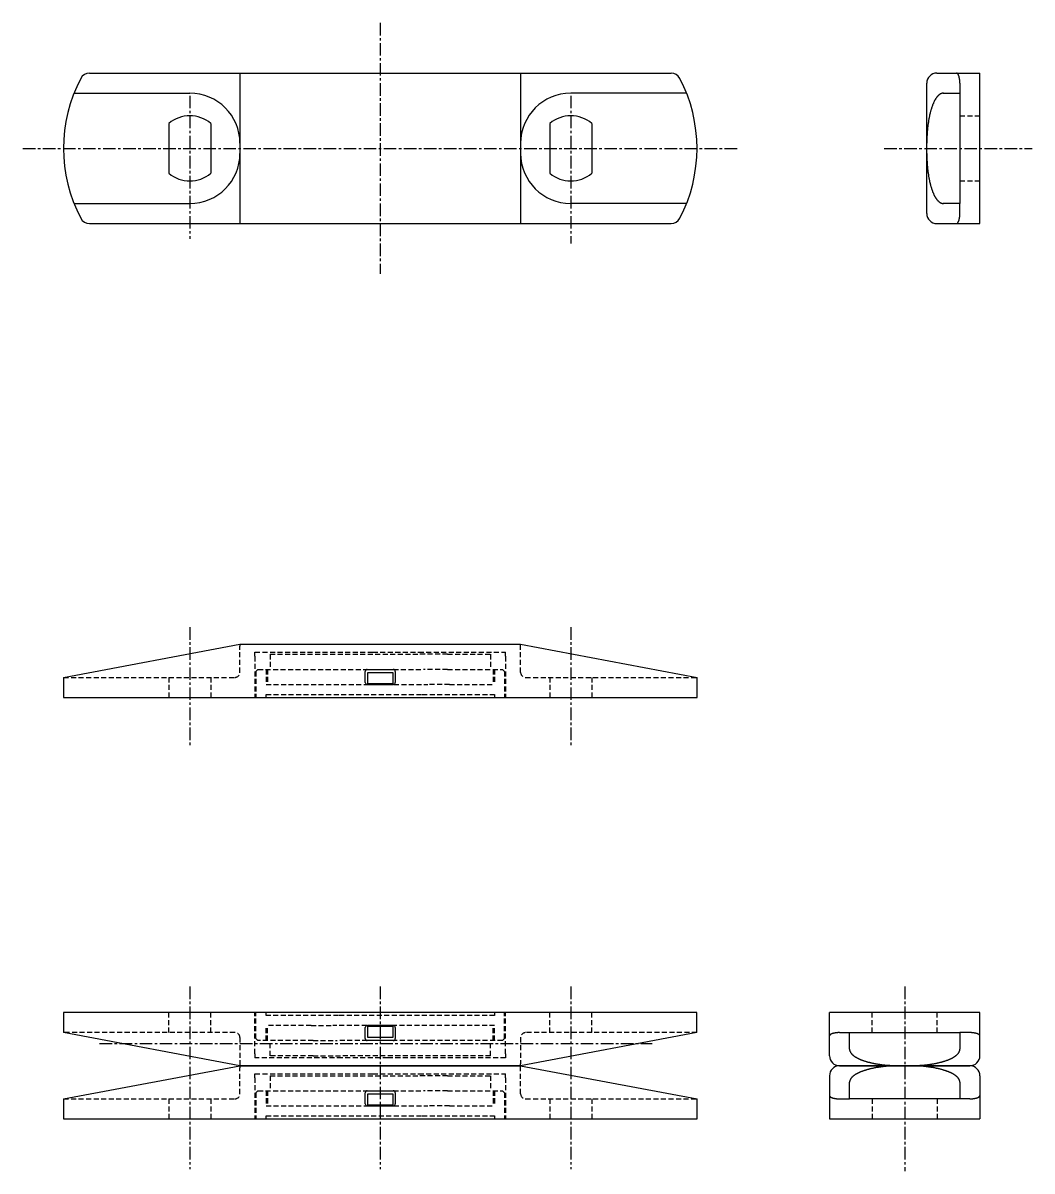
# Model space of a CAD drawing. Extents: x 30 to 284, y 43 to 159.
# Drawn here: x 183.4 to 284, y 44.8 to 159.3 of the extents above; entities that cross this region are included whole.
import ezdxf

# ---------------------------------------------------------------- set-up
doc = ezdxf.new("R2010")
doc.units = 0
doc.linetypes.add('CENTER', pattern=[2, 1.25, -0.25, 0.25, -0.25])
doc.linetypes.add('DASHED', pattern=[0.75, 0.5, -0.25])
doc.layers.get('0').update_dxf_attribs({"linetype": 'CONTINUOUS'})
doc.layers.add('CENTER', color=1, linetype='CENTER')

msp = doc.modelspace()

# ---------------------------------------------------------------- linework, layer by layer
at = {"color": 7, "linetype": 'CONTINUOUS'}
for p, q in [((190, 154.27), (248, 154.27)), ((205, 154.27), (205, 139.27)), ((233, 154.27), (233, 139.27)), ((274.51, 154.27), (278.81, 154.27)), ((278.81, 139.27), (278.81, 154.27)), ((188.44, 152.27), (200, 152.27)), ((249.56, 152.27), (238, 152.27)), ((273.51, 140.27), (273.51, 153.27)), ((275.16, 152.27), (276.81, 152.27)), ((276.81, 153.27), (276.81, 152.27)), ((276.81, 152.27), (276.81, 141.27)), ((197.9, 149.25), (197.9, 144.29)), ((202.1, 149.25), (202.1, 144.29)), ((235.9, 149.25), (235.9, 144.29)), ((240.1, 149.25), (240.1, 144.29)), ((188.44, 141.27), (200, 141.27)), ((249.56, 141.27), (238, 141.27)), ((276.81, 141.27), (275.16, 141.27)), ((276.81, 140.27), (276.81, 141.27)), ((190, 139.27), (248, 139.27)), ((274.51, 139.27), (278.81, 139.27)), ((187.41, 94.02), (205, 97.32)), ((205, 97.32), (233, 97.32)), ((233, 97.32), (250.6, 94.02)), ((187.41, 94.02), (187.41, 92.02)), ((217.5, 93.52), (217.5, 94.62)), ((217.7, 94.82), (220.3, 94.82)), ((217.75, 93.32), (217.75, 94.52)), ((217.75, 94.52), (220.25, 94.52)), ((220.25, 94.52), (220.25, 93.32)), ((220.5, 94.62), (220.5, 93.52)), ((250.6, 92.02), (250.6, 94.02)), ((220.3, 93.32), (217.7, 93.32)), ((217.75, 93.42), (220.25, 93.42)), ((217.75, 93.32), (220.25, 93.32)), ((187.41, 92.02), (250.6, 92.02)), ((187.4, 60.6), (187.4, 58.6)), ((250.59, 60.6), (187.4, 60.6)), ((250.59, 58.6), (250.59, 60.6)), ((263.81, 56.3), (263.81, 60.6)), ((278.81, 60.6), (263.81, 60.6)), ((278.81, 56.3), (278.81, 60.6)), ((205, 55.3), (187.4, 58.6)), ((217.5, 58), (217.5, 59.1)), ((217.7, 59.3), (220.3, 59.3)), ((220.25, 59.3), (217.75, 59.3)), ((217.75, 58.1), (217.75, 59.3)), ((220.25, 59.2), (217.75, 59.2)), ((220.25, 59.3), (220.25, 58.1)), ((220.5, 59.1), (220.5, 58)), ((250.59, 58.6), (233, 55.3)), ((264.81, 58.6), (265.81, 58.6)), ((265.81, 56.95), (265.81, 58.6)), ((265.81, 58.6), (276.81, 58.6)), ((276.81, 58.6), (276.81, 56.95)), ((277.81, 58.6), (276.81, 58.6)), ((220.3, 57.8), (217.7, 57.8)), ((220.25, 58.1), (217.75, 58.1)), ((187.41, 52), (205, 55.3)), ((205, 55.3), (233, 55.3)), ((233, 55.3), (205, 55.3)), ((233, 55.3), (250.6, 52)), ((264.81, 55.3), (277.81, 55.3)), ((277.81, 55.3), (264.81, 55.3)), ((263.81, 54.3), (263.81, 50)), ((278.81, 54.3), (278.81, 50)), ((217.7, 52.8), (220.3, 52.8)), ((265.81, 52), (265.81, 53.65)), ((276.81, 53.65), (276.81, 52)), ((187.41, 52), (187.41, 50)), ((217.5, 51.5), (217.5, 52.6)), ((217.75, 51.3), (217.75, 52.5)), ((217.75, 52.5), (220.25, 52.5)), ((220.25, 52.5), (220.25, 51.3)), ((220.5, 52.6), (220.5, 51.5)), ((250.6, 50), (250.6, 52)), ((264.81, 52), (265.81, 52)), ((276.81, 52), (265.81, 52)), ((277.81, 52), (276.81, 52)), ((220.3, 51.3), (217.7, 51.3)), ((217.75, 51.4), (220.25, 51.4)), ((217.75, 51.3), (220.25, 51.3)), ((187.41, 50), (250.6, 50)), ((263.81, 50), (278.81, 50))]:
    msp.add_line(p, q, dxfattribs=at)
at = {"color": 7, "linetype": 'DASHED'}
for p, q in [((276.81, 150.02), (278.81, 150.02)), ((276.81, 143.52), (278.81, 143.52)), ((268.06, 58.6), (268.06, 60.6)), ((274.56, 58.6), (274.56, 60.6)), ((268.06, 52), (268.06, 50)), ((274.56, 52), (274.56, 50))]:
    msp.add_line(p, q, dxfattribs=at)
at = {"color": 3, "linetype": 'DASHED'}
for p, q in [((205, 97.32), (205, 97.12)), ((233, 97.12), (233, 97.32)), ((205, 94.52), (205, 97.12)), ((206.5, 96.12), (206.5, 96.52)), ((206.5, 96.52), (218.25, 96.52)), ((208, 96.32), (222.79, 96.32)), ((208, 96.32), (208, 94.82)), ((218.25, 96.52), (222.83, 96.52)), ((225.71, 96.32), (222.79, 96.32)), ((222.83, 96.52), (231.5, 96.52)), ((225.71, 96.32), (230, 96.32)), ((230, 96.32), (230, 94.82)), ((231.5, 96.12), (231.5, 96.52)), ((233, 94.52), (233, 97.12)), ((206.5, 96.12), (206.5, 92.02)), ((231.5, 96.12), (231.5, 92.02)), ((187.41, 94.02), (204.5, 94.02)), ((197.9, 94.02), (197.9, 92.02)), ((202.1, 94.02), (202.1, 92.02)), ((206.6, 94.62), (206.8, 94.82)), ((206.6, 94.62), (206.6, 92.02)), ((206.8, 94.82), (223.3, 94.82)), ((207.6, 94.82), (207.6, 93.32)), ((207.75, 94.82), (207.75, 93.32)), ((225.71, 94.82), (223.3, 94.82)), ((225.71, 94.82), (231.2, 94.82)), ((230.25, 94.82), (230.25, 93.32)), ((230.4, 94.82), (230.4, 93.32)), ((231.2, 94.82), (231.4, 94.62)), ((231.4, 94.62), (231.4, 92.02)), ((233.5, 94.02), (250.6, 94.02)), ((235.9, 94.02), (235.9, 92.02)), ((240.1, 94.02), (240.1, 92.02)), ((207.6, 93.32), (223.73, 93.32)), ((225.91, 93.32), (223.73, 93.32)), ((225.91, 93.32), (230.4, 93.32)), ((230.4, 93.82), (230.4, 93.82)), ((207.6, 92.32), (223.18, 92.32)), ((207.6, 92.02), (207.6, 92.32)), ((223.18, 92.32), (230.4, 92.32)), ((230.4, 92.32), (230.4, 92.02)), ((197.9, 58.6), (197.9, 60.6)), ((202.1, 58.6), (202.1, 60.6)), ((206.5, 56.5), (206.5, 60.6)), ((206.6, 58), (206.6, 60.6)), ((207.6, 60.3), (207.6, 60.6)), ((214.82, 60.3), (207.6, 60.3)), ((230.4, 60.3), (214.82, 60.3)), ((230.4, 60.6), (230.4, 60.3)), ((231.4, 58), (231.4, 60.6)), ((231.5, 56.5), (231.5, 60.6)), ((235.9, 58.6), (235.9, 60.6)), ((240.1, 58.6), (240.1, 60.6)), ((204.5, 58.6), (187.4, 58.6)), ((212.09, 59.3), (207.6, 59.3)), ((207.6, 57.8), (207.6, 59.3)), ((207.6, 58.8), (207.6, 58.8)), ((207.75, 57.8), (207.75, 59.3)), ((212.09, 59.3), (214.27, 59.3)), ((230.4, 59.3), (214.27, 59.3)), ((230.25, 57.8), (230.25, 59.3)), ((230.4, 57.8), (230.4, 59.3)), ((250.59, 58.6), (233.5, 58.6)), ((205, 58.1), (205, 55.5)), ((206.8, 57.8), (206.6, 58)), ((212.29, 57.8), (206.8, 57.8)), ((208, 56.3), (208, 57.8)), ((212.29, 57.8), (214.7, 57.8)), ((231.2, 57.8), (214.7, 57.8)), ((230, 56.3), (230, 57.8)), ((231.4, 58), (231.2, 57.8)), ((233, 58.1), (233, 55.5)), ((206.5, 56.5), (206.5, 56.1)), ((215.17, 56.1), (206.5, 56.1)), ((212.29, 56.3), (208, 56.3)), ((212.29, 56.3), (215.21, 56.3)), ((219.75, 56.1), (215.17, 56.1)), ((230, 56.3), (215.21, 56.3)), ((231.5, 56.1), (219.75, 56.1)), ((231.5, 56.5), (231.5, 56.1)), ((205, 55.5), (205, 55.3)), ((205, 55.3), (205, 55.1)), ((205, 52.5), (205, 55.1)), ((233, 55.3), (233, 55.5)), ((233, 55.1), (233, 55.3)), ((233, 52.5), (233, 55.1)), ((206.5, 54.1), (206.5, 54.5)), ((206.5, 54.5), (218.25, 54.5)), ((206.5, 54.1), (206.5, 50)), ((208, 54.3), (222.79, 54.3)), ((208, 54.3), (208, 52.8)), ((218.25, 54.5), (222.83, 54.5)), ((225.71, 54.3), (222.79, 54.3)), ((222.83, 54.5), (231.5, 54.5)), ((225.71, 54.3), (230, 54.3)), ((230, 54.3), (230, 52.8)), ((231.5, 54.1), (231.5, 54.5)), ((231.5, 54.1), (231.5, 50)), ((206.6, 52.6), (206.8, 52.8)), ((206.8, 52.8), (223.3, 52.8)), ((207.6, 52.8), (207.6, 51.3)), ((207.75, 52.8), (207.75, 51.3)), ((225.71, 52.8), (223.3, 52.8)), ((225.71, 52.8), (231.2, 52.8)), ((230.25, 52.8), (230.25, 51.3)), ((230.4, 52.8), (230.4, 51.3)), ((231.2, 52.8), (231.4, 52.6)), ((187.41, 52), (204.5, 52)), ((197.9, 52), (197.9, 50)), ((202.1, 52), (202.1, 50)), ((206.6, 52.6), (206.6, 50)), ((230.4, 51.8), (230.4, 51.8)), ((231.4, 52.6), (231.4, 50)), ((233.5, 52), (250.6, 52)), ((235.9, 52), (235.9, 50)), ((240.1, 52), (240.1, 50)), ((207.6, 51.3), (223.73, 51.3)), ((225.91, 51.3), (223.73, 51.3)), ((225.91, 51.3), (230.4, 51.3)), ((207.6, 50.3), (223.18, 50.3)), ((207.6, 50), (207.6, 50.3)), ((223.18, 50.3), (230.4, 50.3)), ((230.4, 50.3), (230.4, 50))]:
    msp.add_line(p, q, dxfattribs=at)
at = {"color": 7, "linetype": 'CONTINUOUS'}
for points in [[(276.81, 153.27, 0), (276.81, 153.28, 0), (276.81, 153.3, 0), (276.81, 153.31, 0), (276.81, 153.32, 0), (276.81, 153.33, 0), (276.81, 153.34, 0), (276.81, 153.36, 0), (276.81, 153.37, 0), (276.81, 153.38, 0), (276.81, 153.39, 0), (276.81, 153.41, 0), (276.81, 153.42, 0), (276.81, 153.43, 0), (276.81, 153.44, 0), (276.81, 153.45, 0), (276.81, 153.47, 0), (276.81, 153.48, 0), (276.81, 153.49, 0), (276.81, 153.5, 0), (276.81, 153.51, 0), (276.8, 153.53, 0), (276.8, 153.54, 0), (276.8, 153.55, 0), (276.8, 153.56, 0), (276.8, 153.57, 0), (276.8, 153.59, 0), (276.8, 153.6, 0), (276.8, 153.61, 0), (276.79, 153.62, 0), (276.79, 153.63, 0), (276.79, 153.64, 0), (276.79, 153.65, 0), (276.79, 153.66, 0), (276.79, 153.68, 0), (276.79, 153.69, 0), (276.78, 153.7, 0), (276.78, 153.71, 0), (276.78, 153.72, 0), (276.78, 153.73, 0), (276.78, 153.74, 0), (276.77, 153.75, 0), (276.77, 153.76, 0), (276.77, 153.78, 0), (276.77, 153.78, 0), (276.77, 153.8, 0), (276.76, 153.81, 0), (276.76, 153.82, 0), (276.76, 153.83, 0), (276.76, 153.84, 0), (276.75, 153.85, 0), (276.75, 153.86, 0), (276.75, 153.87, 0), (276.75, 153.88, 0), (276.75, 153.89, 0), (276.74, 153.9, 0), (276.74, 153.91, 0), (276.74, 153.91, 0), (276.74, 153.92, 0), (276.73, 153.93, 0), (276.73, 153.94, 0), (276.73, 153.95, 0), (276.72, 153.96, 0), (276.72, 153.97, 0), (276.72, 153.98, 0), (276.71, 153.99, 0), (276.71, 154, 0), (276.71, 154, 0), (276.71, 154.01, 0), (276.7, 154.02, 0), (276.7, 154.03, 0), (276.7, 154.04, 0), (276.69, 154.04, 0), (276.69, 154.05, 0), (276.69, 154.06, 0), (276.69, 154.07, 0), (276.68, 154.07, 0), (276.68, 154.08, 0), (276.68, 154.09, 0), (276.67, 154.1, 0), (276.67, 154.1, 0), (276.67, 154.11, 0), (276.66, 154.12, 0), (276.66, 154.12, 0), (276.65, 154.13, 0), (276.65, 154.13, 0), (276.65, 154.14, 0), (276.64, 154.15, 0), (276.64, 154.15, 0), (276.64, 154.16, 0), (276.63, 154.16, 0), (276.63, 154.17, 0), (276.63, 154.18, 0), (276.62, 154.18, 0), (276.62, 154.19, 0), (276.62, 154.19, 0), (276.61, 154.19, 0), (276.61, 154.2, 0), (276.6, 154.2, 0), (276.6, 154.21, 0), (276.6, 154.21, 0), (276.59, 154.22, 0), (276.59, 154.22, 0), (276.58, 154.22, 0), (276.58, 154.23, 0), (276.58, 154.23, 0), (276.57, 154.24, 0), (276.57, 154.24, 0), (276.56, 154.24, 0), (276.56, 154.24, 0), (276.56, 154.25, 0), (276.55, 154.25, 0), (276.55, 154.25, 0), (276.55, 154.25, 0), (276.54, 154.26, 0), (276.54, 154.26, 0), (276.53, 154.26, 0), (276.53, 154.26, 0), (276.52, 154.26, 0), (276.52, 154.26, 0), (276.52, 154.27, 0), (276.51, 154.27, 0), (276.51, 154.27, 0), (276.5, 154.27, 0), (276.5, 154.27, 0), (276.5, 154.27, 0), (276.49, 154.27, 0), (276.49, 154.27, 0), (276.49, 154.27, 0)], [(275.17, 152.27, 0), (275.14, 152.27, 0), (275.12, 152.27, 0), (275.1, 152.27, 0), (275.08, 152.26, 0), (275.06, 152.26, 0), (275.04, 152.26, 0), (275.02, 152.25, 0), (275, 152.25, 0), (274.98, 152.24, 0), (274.96, 152.23, 0), (274.94, 152.22, 0), (274.92, 152.22, 0), (274.9, 152.21, 0), (274.88, 152.2, 0), (274.86, 152.19, 0), (274.84, 152.18, 0), (274.82, 152.16, 0), (274.8, 152.15, 0), (274.78, 152.14, 0), (274.76, 152.12, 0), (274.74, 152.11, 0), (274.73, 152.09, 0), (274.7, 152.07, 0), (274.69, 152.06, 0), (274.67, 152.04, 0), (274.65, 152.02, 0), (274.63, 152, 0), (274.61, 151.98, 0), (274.59, 151.96, 0), (274.57, 151.94, 0), (274.55, 151.91, 0), (274.53, 151.89, 0), (274.51, 151.87, 0), (274.5, 151.84, 0), (274.48, 151.82, 0), (274.46, 151.79, 0), (274.44, 151.76, 0), (274.42, 151.74, 0), (274.4, 151.71, 0), (274.39, 151.68, 0), (274.37, 151.65, 0), (274.35, 151.62, 0), (274.33, 151.59, 0), (274.32, 151.56, 0), (274.3, 151.53, 0), (274.28, 151.5, 0), (274.26, 151.46, 0), (274.25, 151.43, 0), (274.23, 151.39, 0), (274.21, 151.36, 0), (274.2, 151.32, 0), (274.18, 151.29, 0), (274.17, 151.25, 0), (274.15, 151.21, 0), (274.13, 151.18, 0), (274.12, 151.14, 0), (274.1, 151.1, 0), (274.09, 151.06, 0), (274.07, 151.02, 0), (274.06, 150.98, 0), (274.04, 150.93, 0), (274.03, 150.89, 0), (274.01, 150.85, 0), (274, 150.81, 0), (273.98, 150.76, 0), (273.97, 150.72, 0), (273.96, 150.67, 0), (273.94, 150.63, 0), (273.93, 150.58, 0), (273.92, 150.54, 0), (273.9, 150.49, 0), (273.89, 150.44, 0), (273.88, 150.4, 0), (273.86, 150.35, 0), (273.85, 150.3, 0), (273.84, 150.25, 0), (273.83, 150.2, 0), (273.82, 150.15, 0), (273.8, 150.1, 0), (273.79, 150.05, 0), (273.78, 150, 0), (273.77, 149.95, 0), (273.76, 149.89, 0), (273.75, 149.84, 0), (273.74, 149.79, 0), (273.73, 149.74, 0), (273.72, 149.68, 0), (273.71, 149.63, 0), (273.7, 149.57, 0), (273.69, 149.52, 0), (273.68, 149.46, 0), (273.67, 149.41, 0), (273.67, 149.35, 0), (273.66, 149.3, 0), (273.65, 149.24, 0), (273.64, 149.18, 0), (273.63, 149.13, 0), (273.62, 149.07, 0), (273.62, 149.01, 0), (273.61, 148.96, 0), (273.61, 148.9, 0), (273.6, 148.84, 0), (273.59, 148.78, 0), (273.59, 148.72, 0), (273.58, 148.66, 0), (273.57, 148.6, 0), (273.57, 148.54, 0), (273.56, 148.49, 0), (273.56, 148.43, 0), (273.56, 148.37, 0), (273.55, 148.31, 0), (273.55, 148.25, 0), (273.54, 148.19, 0), (273.54, 148.13, 0), (273.54, 148.06, 0), (273.53, 148, 0), (273.53, 147.94, 0), (273.53, 147.88, 0), (273.52, 147.82, 0), (273.52, 147.76, 0), (273.52, 147.7, 0), (273.52, 147.64, 0), (273.52, 147.58, 0), (273.52, 147.52, 0), (273.52, 147.46, 0), (273.51, 147.39, 0), (273.51, 147.33, 0), (273.51, 147.27, 0)], [(273.51, 146.27, 0), (273.51, 146.21, 0), (273.51, 146.15, 0), (273.52, 146.09, 0), (273.52, 146.03, 0), (273.52, 145.96, 0), (273.52, 145.9, 0), (273.52, 145.84, 0), (273.52, 145.78, 0), (273.52, 145.72, 0), (273.53, 145.66, 0), (273.53, 145.6, 0), (273.53, 145.54, 0), (273.54, 145.48, 0), (273.54, 145.42, 0), (273.54, 145.36, 0), (273.55, 145.3, 0), (273.55, 145.24, 0), (273.56, 145.18, 0), (273.56, 145.12, 0), (273.56, 145.06, 0), (273.57, 145, 0), (273.57, 144.94, 0), (273.58, 144.88, 0), (273.59, 144.82, 0), (273.59, 144.76, 0), (273.6, 144.7, 0), (273.61, 144.64, 0), (273.61, 144.59, 0), (273.62, 144.53, 0), (273.62, 144.47, 0), (273.63, 144.41, 0), (273.64, 144.36, 0), (273.65, 144.3, 0), (273.66, 144.25, 0), (273.67, 144.19, 0), (273.67, 144.13, 0), (273.68, 144.08, 0), (273.69, 144.02, 0), (273.7, 143.97, 0), (273.71, 143.91, 0), (273.72, 143.86, 0), (273.73, 143.81, 0), (273.74, 143.75, 0), (273.75, 143.7, 0), (273.76, 143.65, 0), (273.77, 143.6, 0), (273.78, 143.54, 0), (273.79, 143.49, 0), (273.8, 143.44, 0), (273.82, 143.39, 0), (273.83, 143.34, 0), (273.84, 143.29, 0), (273.85, 143.24, 0), (273.86, 143.19, 0), (273.88, 143.15, 0), (273.89, 143.1, 0), (273.9, 143.05, 0), (273.92, 143, 0), (273.93, 142.96, 0), (273.94, 142.91, 0), (273.96, 142.87, 0), (273.97, 142.82, 0), (273.98, 142.78, 0), (274, 142.74, 0), (274.01, 142.69, 0), (274.03, 142.65, 0), (274.04, 142.61, 0), (274.06, 142.57, 0), (274.07, 142.53, 0), (274.09, 142.49, 0), (274.1, 142.44, 0), (274.12, 142.41, 0), (274.13, 142.37, 0), (274.15, 142.33, 0), (274.17, 142.29, 0), (274.18, 142.25, 0), (274.2, 142.22, 0), (274.21, 142.18, 0), (274.23, 142.15, 0), (274.25, 142.11, 0), (274.26, 142.08, 0), (274.28, 142.05, 0), (274.3, 142.01, 0), (274.32, 141.98, 0), (274.33, 141.95, 0), (274.35, 141.92, 0), (274.37, 141.89, 0), (274.39, 141.86, 0), (274.4, 141.83, 0), (274.42, 141.81, 0), (274.44, 141.78, 0), (274.46, 141.75, 0), (274.48, 141.72, 0), (274.5, 141.7, 0), (274.51, 141.68, 0), (274.53, 141.65, 0), (274.55, 141.63, 0), (274.57, 141.61, 0), (274.59, 141.58, 0), (274.61, 141.56, 0), (274.63, 141.54, 0), (274.65, 141.52, 0), (274.67, 141.5, 0), (274.69, 141.49, 0), (274.7, 141.47, 0), (274.73, 141.45, 0), (274.74, 141.44, 0), (274.76, 141.42, 0), (274.78, 141.41, 0), (274.8, 141.39, 0), (274.82, 141.38, 0), (274.84, 141.37, 0), (274.86, 141.35, 0), (274.88, 141.34, 0), (274.9, 141.33, 0), (274.92, 141.32, 0), (274.94, 141.32, 0), (274.96, 141.31, 0), (274.98, 141.3, 0), (275, 141.29, 0), (275.02, 141.29, 0), (275.04, 141.28, 0), (275.06, 141.28, 0), (275.08, 141.28, 0), (275.1, 141.27, 0), (275.12, 141.27, 0), (275.14, 141.27, 0), (275.17, 141.27, 0)], [(276.49, 139.27, 0), (276.49, 139.27, 0), (276.49, 139.27, 0), (276.5, 139.27, 0), (276.5, 139.27, 0), (276.5, 139.27, 0), (276.51, 139.27, 0), (276.51, 139.28, 0), (276.52, 139.28, 0), (276.52, 139.28, 0), (276.52, 139.28, 0), (276.53, 139.28, 0), (276.53, 139.28, 0), (276.54, 139.28, 0), (276.54, 139.29, 0), (276.55, 139.29, 0), (276.55, 139.29, 0), (276.55, 139.29, 0), (276.56, 139.29, 0), (276.56, 139.3, 0), (276.56, 139.3, 0), (276.57, 139.3, 0), (276.57, 139.31, 0), (276.58, 139.31, 0), (276.58, 139.31, 0), (276.58, 139.32, 0), (276.59, 139.32, 0), (276.59, 139.32, 0), (276.6, 139.33, 0), (276.6, 139.33, 0), (276.6, 139.34, 0), (276.61, 139.34, 0), (276.61, 139.35, 0), (276.62, 139.35, 0), (276.62, 139.36, 0), (276.62, 139.36, 0), (276.63, 139.37, 0), (276.63, 139.37, 0), (276.63, 139.38, 0), (276.64, 139.38, 0), (276.64, 139.39, 0), (276.64, 139.4, 0), (276.65, 139.4, 0), (276.65, 139.41, 0), (276.65, 139.41, 0), (276.66, 139.42, 0), (276.66, 139.43, 0), (276.67, 139.43, 0), (276.67, 139.44, 0), (276.67, 139.45, 0), (276.68, 139.45, 0), (276.68, 139.46, 0), (276.68, 139.47, 0), (276.69, 139.47, 0), (276.69, 139.48, 0), (276.69, 139.49, 0), (276.69, 139.5, 0), (276.7, 139.51, 0), (276.7, 139.51, 0), (276.7, 139.52, 0), (276.71, 139.53, 0), (276.71, 139.54, 0), (276.71, 139.55, 0), (276.71, 139.56, 0), (276.72, 139.56, 0), (276.72, 139.57, 0), (276.72, 139.58, 0), (276.73, 139.59, 0), (276.73, 139.6, 0), (276.73, 139.61, 0), (276.74, 139.62, 0), (276.74, 139.63, 0), (276.74, 139.64, 0), (276.74, 139.65, 0), (276.75, 139.66, 0), (276.75, 139.66, 0), (276.75, 139.68, 0), (276.75, 139.69, 0), (276.75, 139.69, 0), (276.76, 139.71, 0), (276.76, 139.72, 0), (276.76, 139.73, 0), (276.76, 139.74, 0), (276.77, 139.75, 0), (276.77, 139.76, 0), (276.77, 139.77, 0), (276.77, 139.78, 0), (276.77, 139.79, 0), (276.78, 139.8, 0), (276.78, 139.81, 0), (276.78, 139.82, 0), (276.78, 139.83, 0), (276.78, 139.84, 0), (276.79, 139.85, 0), (276.79, 139.87, 0), (276.79, 139.88, 0), (276.79, 139.89, 0), (276.79, 139.9, 0), (276.79, 139.91, 0), (276.79, 139.92, 0), (276.8, 139.93, 0), (276.8, 139.95, 0), (276.8, 139.96, 0), (276.8, 139.97, 0), (276.8, 139.98, 0), (276.8, 139.99, 0), (276.8, 140, 0), (276.8, 140.02, 0), (276.81, 140.03, 0), (276.81, 140.04, 0), (276.81, 140.05, 0), (276.81, 140.06, 0), (276.81, 140.08, 0), (276.81, 140.09, 0), (276.81, 140.1, 0), (276.81, 140.11, 0), (276.81, 140.12, 0), (276.81, 140.14, 0), (276.81, 140.15, 0), (276.81, 140.16, 0), (276.81, 140.17, 0), (276.81, 140.19, 0), (276.81, 140.2, 0), (276.81, 140.21, 0), (276.81, 140.22, 0), (276.81, 140.23, 0), (276.81, 140.25, 0), (276.81, 140.26, 0), (276.81, 140.27, 0)], [(264.81, 58.6, 0), (264.8, 58.6, 0), (264.79, 58.6, 0), (264.78, 58.6, 0), (264.77, 58.6, 0), (264.75, 58.6, 0), (264.74, 58.6, 0), (264.73, 58.6, 0), (264.72, 58.6, 0), (264.7, 58.6, 0), (264.69, 58.6, 0), (264.68, 58.6, 0), (264.67, 58.6, 0), (264.66, 58.6, 0), (264.64, 58.6, 0), (264.63, 58.59, 0), (264.62, 58.59, 0), (264.61, 58.59, 0), (264.6, 58.59, 0), (264.58, 58.59, 0), (264.57, 58.59, 0), (264.56, 58.59, 0), (264.55, 58.59, 0), (264.54, 58.59, 0), (264.52, 58.59, 0), (264.51, 58.58, 0), (264.5, 58.58, 0), (264.49, 58.58, 0), (264.48, 58.58, 0), (264.47, 58.58, 0), (264.45, 58.58, 0), (264.44, 58.58, 0), (264.43, 58.57, 0), (264.42, 58.57, 0), (264.41, 58.57, 0), (264.4, 58.57, 0), (264.39, 58.57, 0), (264.38, 58.57, 0), (264.37, 58.56, 0), (264.35, 58.56, 0), (264.34, 58.56, 0), (264.33, 58.56, 0), (264.32, 58.56, 0), (264.31, 58.56, 0), (264.3, 58.55, 0), (264.29, 58.55, 0), (264.28, 58.55, 0), (264.27, 58.55, 0), (264.26, 58.54, 0), (264.25, 58.54, 0), (264.24, 58.54, 0), (264.23, 58.54, 0), (264.22, 58.54, 0), (264.21, 58.53, 0), (264.2, 58.53, 0), (264.19, 58.53, 0), (264.18, 58.53, 0), (264.17, 58.52, 0), (264.16, 58.52, 0), (264.15, 58.52, 0), (264.14, 58.51, 0), (264.13, 58.51, 0), (264.12, 58.51, 0), (264.12, 58.51, 0), (264.11, 58.5, 0), (264.1, 58.5, 0), (264.09, 58.5, 0), (264.08, 58.49, 0), (264.07, 58.49, 0), (264.07, 58.49, 0), (264.06, 58.49, 0), (264.05, 58.48, 0), (264.04, 58.48, 0), (264.03, 58.48, 0), (264.03, 58.47, 0), (264.02, 58.47, 0), (264.01, 58.47, 0), (264, 58.46, 0), (264, 58.46, 0), (263.99, 58.46, 0), (263.98, 58.45, 0), (263.98, 58.45, 0), (263.97, 58.45, 0), (263.96, 58.44, 0), (263.96, 58.44, 0), (263.95, 58.44, 0), (263.94, 58.43, 0), (263.94, 58.43, 0), (263.93, 58.43, 0), (263.93, 58.42, 0), (263.92, 58.42, 0), (263.92, 58.41, 0), (263.91, 58.41, 0), (263.91, 58.41, 0), (263.9, 58.4, 0), (263.9, 58.4, 0), (263.89, 58.4, 0), (263.89, 58.39, 0), (263.88, 58.39, 0), (263.88, 58.38, 0), (263.87, 58.38, 0), (263.87, 58.38, 0), (263.87, 58.37, 0), (263.86, 58.37, 0), (263.86, 58.37, 0), (263.85, 58.36, 0), (263.85, 58.36, 0), (263.85, 58.35, 0), (263.85, 58.35, 0), (263.84, 58.35, 0), (263.84, 58.34, 0), (263.84, 58.34, 0), (263.83, 58.33, 0), (263.83, 58.33, 0), (263.83, 58.33, 0), (263.83, 58.32, 0), (263.83, 58.32, 0), (263.82, 58.31, 0), (263.82, 58.31, 0), (263.82, 58.31, 0), (263.82, 58.3, 0), (263.82, 58.3, 0), (263.82, 58.29, 0), (263.82, 58.29, 0), (263.82, 58.29, 0), (263.81, 58.28, 0), (263.81, 58.28, 0), (263.81, 58.27, 0), (263.81, 58.27, 0)], [(278.81, 58.27, 0), (278.81, 58.27, 0), (278.81, 58.28, 0), (278.81, 58.28, 0), (278.81, 58.29, 0), (278.81, 58.29, 0), (278.81, 58.29, 0), (278.81, 58.3, 0), (278.81, 58.3, 0), (278.81, 58.31, 0), (278.81, 58.31, 0), (278.81, 58.31, 0), (278.8, 58.32, 0), (278.8, 58.32, 0), (278.8, 58.33, 0), (278.8, 58.33, 0), (278.8, 58.33, 0), (278.79, 58.34, 0), (278.79, 58.34, 0), (278.79, 58.35, 0), (278.79, 58.35, 0), (278.78, 58.35, 0), (278.78, 58.36, 0), (278.77, 58.36, 0), (278.77, 58.37, 0), (278.77, 58.37, 0), (278.76, 58.37, 0), (278.76, 58.38, 0), (278.76, 58.38, 0), (278.75, 58.38, 0), (278.75, 58.39, 0), (278.74, 58.39, 0), (278.74, 58.4, 0), (278.73, 58.4, 0), (278.73, 58.4, 0), (278.72, 58.41, 0), (278.72, 58.41, 0), (278.71, 58.41, 0), (278.71, 58.42, 0), (278.7, 58.42, 0), (278.7, 58.43, 0), (278.69, 58.43, 0), (278.69, 58.43, 0), (278.68, 58.44, 0), (278.67, 58.44, 0), (278.67, 58.44, 0), (278.66, 58.45, 0), (278.65, 58.45, 0), (278.65, 58.45, 0), (278.64, 58.46, 0), (278.63, 58.46, 0), (278.62, 58.46, 0), (278.62, 58.47, 0), (278.61, 58.47, 0), (278.6, 58.47, 0), (278.6, 58.48, 0), (278.59, 58.48, 0), (278.58, 58.48, 0), (278.57, 58.49, 0), (278.56, 58.49, 0), (278.56, 58.49, 0), (278.55, 58.49, 0), (278.54, 58.5, 0), (278.53, 58.5, 0), (278.52, 58.5, 0), (278.51, 58.51, 0), (278.5, 58.51, 0), (278.5, 58.51, 0), (278.49, 58.51, 0), (278.48, 58.52, 0), (278.47, 58.52, 0), (278.46, 58.52, 0), (278.45, 58.53, 0), (278.44, 58.53, 0), (278.43, 58.53, 0), (278.42, 58.53, 0), (278.41, 58.54, 0), (278.4, 58.54, 0), (278.39, 58.54, 0), (278.38, 58.54, 0), (278.37, 58.54, 0), (278.36, 58.55, 0), (278.35, 58.55, 0), (278.34, 58.55, 0), (278.33, 58.55, 0), (278.32, 58.56, 0), (278.31, 58.56, 0), (278.3, 58.56, 0), (278.29, 58.56, 0), (278.27, 58.56, 0), (278.26, 58.56, 0), (278.25, 58.57, 0), (278.24, 58.57, 0), (278.23, 58.57, 0), (278.22, 58.57, 0), (278.21, 58.57, 0), (278.2, 58.57, 0), (278.19, 58.58, 0), (278.18, 58.58, 0), (278.16, 58.58, 0), (278.15, 58.58, 0), (278.14, 58.58, 0), (278.13, 58.58, 0), (278.12, 58.58, 0), (278.11, 58.59, 0), (278.09, 58.59, 0), (278.08, 58.59, 0), (278.07, 58.59, 0), (278.06, 58.59, 0), (278.05, 58.59, 0), (278.03, 58.59, 0), (278.02, 58.59, 0), (278.01, 58.59, 0), (278, 58.59, 0), (277.99, 58.6, 0), (277.97, 58.6, 0), (277.96, 58.6, 0), (277.95, 58.6, 0), (277.94, 58.6, 0), (277.93, 58.6, 0), (277.91, 58.6, 0), (277.9, 58.6, 0), (277.89, 58.6, 0), (277.88, 58.6, 0), (277.86, 58.6, 0), (277.85, 58.6, 0), (277.84, 58.6, 0), (277.83, 58.6, 0), (277.81, 58.6, 0)], [(265.81, 56.95, 0), (265.81, 56.93, 0), (265.82, 56.91, 0), (265.82, 56.89, 0), (265.82, 56.87, 0), (265.82, 56.85, 0), (265.83, 56.83, 0), (265.83, 56.81, 0), (265.84, 56.79, 0), (265.85, 56.77, 0), (265.85, 56.75, 0), (265.86, 56.73, 0), (265.87, 56.71, 0), (265.88, 56.69, 0), (265.89, 56.67, 0), (265.9, 56.65, 0), (265.91, 56.63, 0), (265.92, 56.61, 0), (265.94, 56.59, 0), (265.95, 56.57, 0), (265.96, 56.55, 0), (265.98, 56.53, 0), (266, 56.51, 0), (266.01, 56.49, 0), (266.03, 56.47, 0), (266.05, 56.45, 0), (266.07, 56.43, 0), (266.09, 56.41, 0), (266.11, 56.39, 0), (266.13, 56.38, 0), (266.15, 56.36, 0), (266.17, 56.34, 0), (266.19, 56.32, 0), (266.22, 56.3, 0), (266.24, 56.28, 0), (266.27, 56.26, 0), (266.3, 56.24, 0), (266.32, 56.23, 0), (266.35, 56.21, 0), (266.38, 56.19, 0), (266.4, 56.17, 0), (266.43, 56.15, 0), (266.46, 56.14, 0), (266.5, 56.12, 0), (266.53, 56.1, 0), (266.56, 56.08, 0), (266.59, 56.07, 0), (266.62, 56.05, 0), (266.66, 56.03, 0), (266.69, 56.02, 0), (266.73, 56, 0), (266.76, 55.98, 0), (266.8, 55.97, 0), (266.84, 55.95, 0), (266.87, 55.93, 0), (266.91, 55.92, 0), (266.95, 55.9, 0), (266.99, 55.89, 0), (267.03, 55.87, 0), (267.07, 55.86, 0), (267.11, 55.84, 0), (267.15, 55.83, 0), (267.19, 55.81, 0), (267.24, 55.8, 0), (267.28, 55.78, 0), (267.32, 55.77, 0), (267.37, 55.76, 0), (267.41, 55.74, 0), (267.46, 55.73, 0), (267.5, 55.71, 0), (267.55, 55.7, 0), (267.6, 55.69, 0), (267.64, 55.67, 0), (267.69, 55.66, 0), (267.74, 55.65, 0), (267.79, 55.64, 0), (267.84, 55.62, 0), (267.89, 55.61, 0), (267.94, 55.6, 0), (267.99, 55.59, 0), (268.04, 55.58, 0), (268.09, 55.57, 0), (268.14, 55.56, 0), (268.19, 55.55, 0), (268.24, 55.53, 0), (268.3, 55.52, 0), (268.35, 55.51, 0), (268.4, 55.5, 0), (268.46, 55.49, 0), (268.51, 55.49, 0), (268.57, 55.48, 0), (268.62, 55.47, 0), (268.68, 55.46, 0), (268.73, 55.45, 0), (268.79, 55.44, 0), (268.85, 55.43, 0), (268.9, 55.43, 0), (268.96, 55.42, 0), (269.01, 55.41, 0), (269.07, 55.4, 0), (269.13, 55.4, 0), (269.19, 55.39, 0), (269.25, 55.38, 0), (269.31, 55.38, 0), (269.36, 55.37, 0), (269.42, 55.37, 0), (269.48, 55.36, 0), (269.54, 55.35, 0), (269.6, 55.35, 0), (269.66, 55.34, 0), (269.72, 55.34, 0), (269.78, 55.34, 0), (269.84, 55.33, 0), (269.9, 55.33, 0), (269.96, 55.32, 0), (270.02, 55.32, 0), (270.08, 55.32, 0), (270.14, 55.31, 0), (270.2, 55.31, 0), (270.26, 55.31, 0), (270.32, 55.31, 0), (270.39, 55.31, 0), (270.45, 55.3, 0), (270.51, 55.3, 0), (270.57, 55.3, 0), (270.63, 55.3, 0), (270.69, 55.3, 0), (270.75, 55.3, 0), (270.81, 55.3, 0)], [(271.81, 55.3, 0), (271.88, 55.3, 0), (271.94, 55.3, 0), (272, 55.3, 0), (272.06, 55.3, 0), (272.12, 55.3, 0), (272.18, 55.3, 0), (272.24, 55.31, 0), (272.31, 55.31, 0), (272.37, 55.31, 0), (272.43, 55.31, 0), (272.49, 55.31, 0), (272.55, 55.32, 0), (272.61, 55.32, 0), (272.67, 55.32, 0), (272.73, 55.33, 0), (272.79, 55.33, 0), (272.85, 55.34, 0), (272.91, 55.34, 0), (272.97, 55.34, 0), (273.03, 55.35, 0), (273.09, 55.35, 0), (273.15, 55.36, 0), (273.21, 55.37, 0), (273.27, 55.37, 0), (273.32, 55.38, 0), (273.38, 55.38, 0), (273.44, 55.39, 0), (273.5, 55.4, 0), (273.56, 55.4, 0), (273.61, 55.41, 0), (273.67, 55.42, 0), (273.73, 55.43, 0), (273.79, 55.43, 0), (273.84, 55.44, 0), (273.9, 55.45, 0), (273.95, 55.46, 0), (274.01, 55.47, 0), (274.06, 55.48, 0), (274.12, 55.49, 0), (274.17, 55.49, 0), (274.23, 55.5, 0), (274.28, 55.51, 0), (274.33, 55.52, 0), (274.38, 55.53, 0), (274.44, 55.55, 0), (274.49, 55.56, 0), (274.54, 55.57, 0), (274.59, 55.58, 0), (274.64, 55.59, 0), (274.69, 55.6, 0), (274.74, 55.61, 0), (274.79, 55.62, 0), (274.84, 55.64, 0), (274.89, 55.65, 0), (274.94, 55.66, 0), (274.99, 55.67, 0), (275.03, 55.69, 0), (275.08, 55.7, 0), (275.13, 55.71, 0), (275.17, 55.73, 0), (275.22, 55.74, 0), (275.26, 55.76, 0), (275.31, 55.77, 0), (275.35, 55.78, 0), (275.39, 55.8, 0), (275.44, 55.81, 0), (275.48, 55.83, 0), (275.52, 55.84, 0), (275.56, 55.86, 0), (275.6, 55.87, 0), (275.64, 55.89, 0), (275.68, 55.9, 0), (275.72, 55.92, 0), (275.76, 55.93, 0), (275.79, 55.95, 0), (275.83, 55.97, 0), (275.87, 55.98, 0), (275.9, 56, 0), (275.94, 56.02, 0), (275.97, 56.03, 0), (276.01, 56.05, 0), (276.04, 56.07, 0), (276.07, 56.08, 0), (276.1, 56.1, 0), (276.13, 56.12, 0), (276.17, 56.14, 0), (276.19, 56.15, 0), (276.22, 56.17, 0), (276.25, 56.19, 0), (276.28, 56.21, 0), (276.31, 56.23, 0), (276.33, 56.24, 0), (276.36, 56.26, 0), (276.39, 56.28, 0), (276.41, 56.3, 0), (276.43, 56.32, 0), (276.46, 56.34, 0), (276.48, 56.36, 0), (276.5, 56.38, 0), (276.52, 56.39, 0), (276.54, 56.41, 0), (276.56, 56.43, 0), (276.58, 56.45, 0), (276.6, 56.47, 0), (276.62, 56.49, 0), (276.63, 56.51, 0), (276.65, 56.53, 0), (276.67, 56.55, 0), (276.68, 56.57, 0), (276.69, 56.59, 0), (276.71, 56.61, 0), (276.72, 56.63, 0), (276.73, 56.65, 0), (276.74, 56.67, 0), (276.75, 56.69, 0), (276.76, 56.71, 0), (276.77, 56.73, 0), (276.78, 56.75, 0), (276.78, 56.77, 0), (276.79, 56.79, 0), (276.8, 56.81, 0), (276.8, 56.83, 0), (276.81, 56.85, 0), (276.81, 56.87, 0), (276.81, 56.89, 0), (276.81, 56.91, 0), (276.81, 56.93, 0), (276.81, 56.95, 0)], [(270.81, 55.3, 0), (270.75, 55.3, 0), (270.69, 55.3, 0), (270.63, 55.3, 0), (270.57, 55.3, 0), (270.51, 55.3, 0), (270.45, 55.3, 0), (270.39, 55.29, 0), (270.32, 55.29, 0), (270.26, 55.29, 0), (270.2, 55.29, 0), (270.14, 55.28, 0), (270.08, 55.28, 0), (270.02, 55.28, 0), (269.96, 55.28, 0), (269.9, 55.27, 0), (269.84, 55.27, 0), (269.78, 55.26, 0), (269.72, 55.26, 0), (269.66, 55.26, 0), (269.6, 55.25, 0), (269.54, 55.25, 0), (269.48, 55.24, 0), (269.42, 55.23, 0), (269.36, 55.23, 0), (269.31, 55.22, 0), (269.25, 55.22, 0), (269.19, 55.21, 0), (269.13, 55.2, 0), (269.07, 55.2, 0), (269.01, 55.19, 0), (268.96, 55.18, 0), (268.9, 55.17, 0), (268.85, 55.17, 0), (268.79, 55.16, 0), (268.73, 55.15, 0), (268.68, 55.14, 0), (268.62, 55.13, 0), (268.57, 55.12, 0), (268.51, 55.11, 0), (268.46, 55.11, 0), (268.4, 55.1, 0), (268.35, 55.09, 0), (268.3, 55.08, 0), (268.24, 55.07, 0), (268.19, 55.05, 0), (268.14, 55.04, 0), (268.09, 55.03, 0), (268.04, 55.02, 0), (267.99, 55.01, 0), (267.94, 55, 0), (267.89, 54.99, 0), (267.84, 54.98, 0), (267.79, 54.96, 0), (267.74, 54.95, 0), (267.69, 54.94, 0), (267.64, 54.93, 0), (267.6, 54.91, 0), (267.55, 54.9, 0), (267.5, 54.89, 0), (267.46, 54.87, 0), (267.41, 54.86, 0), (267.37, 54.84, 0), (267.32, 54.83, 0), (267.28, 54.82, 0), (267.24, 54.8, 0), (267.19, 54.79, 0), (267.15, 54.77, 0), (267.11, 54.76, 0), (267.07, 54.74, 0), (267.03, 54.73, 0), (266.99, 54.71, 0), (266.95, 54.7, 0), (266.91, 54.68, 0), (266.87, 54.67, 0), (266.84, 54.65, 0), (266.8, 54.63, 0), (266.76, 54.62, 0), (266.73, 54.6, 0), (266.69, 54.58, 0), (266.66, 54.57, 0), (266.62, 54.55, 0), (266.59, 54.53, 0), (266.56, 54.52, 0), (266.53, 54.5, 0), (266.5, 54.48, 0), (266.46, 54.46, 0), (266.43, 54.45, 0), (266.4, 54.43, 0), (266.38, 54.41, 0), (266.35, 54.39, 0), (266.32, 54.37, 0), (266.3, 54.36, 0), (266.27, 54.34, 0), (266.24, 54.32, 0), (266.22, 54.3, 0), (266.19, 54.28, 0), (266.17, 54.26, 0), (266.15, 54.24, 0), (266.13, 54.22, 0), (266.11, 54.21, 0), (266.09, 54.19, 0), (266.07, 54.17, 0), (266.05, 54.15, 0), (266.03, 54.13, 0), (266.01, 54.11, 0), (266, 54.09, 0), (265.98, 54.07, 0), (265.96, 54.05, 0), (265.95, 54.03, 0), (265.94, 54.01, 0), (265.92, 53.99, 0), (265.91, 53.97, 0), (265.9, 53.95, 0), (265.89, 53.93, 0), (265.88, 53.91, 0), (265.87, 53.89, 0), (265.86, 53.87, 0), (265.85, 53.85, 0), (265.85, 53.83, 0), (265.84, 53.81, 0), (265.83, 53.79, 0), (265.83, 53.77, 0), (265.82, 53.75, 0), (265.82, 53.73, 0), (265.82, 53.71, 0), (265.82, 53.69, 0), (265.81, 53.67, 0), (265.81, 53.65, 0)], [(276.81, 53.65, 0), (276.81, 53.67, 0), (276.81, 53.69, 0), (276.81, 53.71, 0), (276.81, 53.73, 0), (276.81, 53.75, 0), (276.8, 53.77, 0), (276.8, 53.79, 0), (276.79, 53.81, 0), (276.78, 53.83, 0), (276.78, 53.85, 0), (276.77, 53.87, 0), (276.76, 53.89, 0), (276.75, 53.91, 0), (276.74, 53.93, 0), (276.73, 53.95, 0), (276.72, 53.97, 0), (276.71, 53.99, 0), (276.69, 54.01, 0), (276.68, 54.03, 0), (276.67, 54.05, 0), (276.65, 54.07, 0), (276.63, 54.09, 0), (276.62, 54.11, 0), (276.6, 54.13, 0), (276.58, 54.15, 0), (276.56, 54.17, 0), (276.54, 54.19, 0), (276.52, 54.21, 0), (276.5, 54.22, 0), (276.48, 54.24, 0), (276.46, 54.26, 0), (276.43, 54.28, 0), (276.41, 54.3, 0), (276.39, 54.32, 0), (276.36, 54.34, 0), (276.33, 54.36, 0), (276.31, 54.37, 0), (276.28, 54.39, 0), (276.25, 54.41, 0), (276.22, 54.43, 0), (276.19, 54.45, 0), (276.17, 54.46, 0), (276.13, 54.48, 0), (276.1, 54.5, 0), (276.07, 54.52, 0), (276.04, 54.53, 0), (276.01, 54.55, 0), (275.97, 54.57, 0), (275.94, 54.58, 0), (275.9, 54.6, 0), (275.87, 54.62, 0), (275.83, 54.63, 0), (275.79, 54.65, 0), (275.76, 54.67, 0), (275.72, 54.68, 0), (275.68, 54.7, 0), (275.64, 54.71, 0), (275.6, 54.73, 0), (275.56, 54.74, 0), (275.52, 54.76, 0), (275.48, 54.77, 0), (275.44, 54.79, 0), (275.39, 54.8, 0), (275.35, 54.82, 0), (275.31, 54.83, 0), (275.26, 54.84, 0), (275.22, 54.86, 0), (275.17, 54.87, 0), (275.13, 54.89, 0), (275.08, 54.9, 0), (275.03, 54.91, 0), (274.99, 54.93, 0), (274.94, 54.94, 0), (274.89, 54.95, 0), (274.84, 54.96, 0), (274.79, 54.98, 0), (274.74, 54.99, 0), (274.69, 55, 0), (274.64, 55.01, 0), (274.59, 55.02, 0), (274.54, 55.03, 0), (274.49, 55.04, 0), (274.44, 55.05, 0), (274.38, 55.07, 0), (274.33, 55.08, 0), (274.28, 55.09, 0), (274.23, 55.1, 0), (274.17, 55.11, 0), (274.12, 55.11, 0), (274.06, 55.12, 0), (274.01, 55.13, 0), (273.95, 55.14, 0), (273.9, 55.15, 0), (273.84, 55.16, 0), (273.79, 55.17, 0), (273.73, 55.17, 0), (273.67, 55.18, 0), (273.61, 55.19, 0), (273.56, 55.2, 0), (273.5, 55.2, 0), (273.44, 55.21, 0), (273.38, 55.22, 0), (273.32, 55.22, 0), (273.27, 55.23, 0), (273.21, 55.23, 0), (273.15, 55.24, 0), (273.09, 55.25, 0), (273.03, 55.25, 0), (272.97, 55.26, 0), (272.91, 55.26, 0), (272.85, 55.26, 0), (272.79, 55.27, 0), (272.73, 55.27, 0), (272.67, 55.28, 0), (272.61, 55.28, 0), (272.55, 55.28, 0), (272.49, 55.28, 0), (272.43, 55.29, 0), (272.37, 55.29, 0), (272.31, 55.29, 0), (272.24, 55.29, 0), (272.18, 55.3, 0), (272.12, 55.3, 0), (272.06, 55.3, 0), (272, 55.3, 0), (271.94, 55.3, 0), (271.88, 55.3, 0), (271.81, 55.3, 0)], [(263.81, 52.33, 0), (263.81, 52.33, 0), (263.81, 52.32, 0), (263.81, 52.32, 0), (263.82, 52.31, 0), (263.82, 52.31, 0), (263.82, 52.31, 0), (263.82, 52.3, 0), (263.82, 52.3, 0), (263.82, 52.29, 0), (263.82, 52.29, 0), (263.82, 52.29, 0), (263.83, 52.28, 0), (263.83, 52.28, 0), (263.83, 52.27, 0), (263.83, 52.27, 0), (263.83, 52.27, 0), (263.84, 52.26, 0), (263.84, 52.26, 0), (263.84, 52.25, 0), (263.85, 52.25, 0), (263.85, 52.25, 0), (263.85, 52.24, 0), (263.85, 52.24, 0), (263.86, 52.23, 0), (263.86, 52.23, 0), (263.87, 52.23, 0), (263.87, 52.22, 0), (263.87, 52.22, 0), (263.88, 52.22, 0), (263.88, 52.21, 0), (263.89, 52.21, 0), (263.89, 52.2, 0), (263.9, 52.2, 0), (263.9, 52.2, 0), (263.91, 52.19, 0), (263.91, 52.19, 0), (263.92, 52.19, 0), (263.92, 52.18, 0), (263.93, 52.18, 0), (263.93, 52.17, 0), (263.94, 52.17, 0), (263.94, 52.17, 0), (263.95, 52.16, 0), (263.96, 52.16, 0), (263.96, 52.16, 0), (263.97, 52.15, 0), (263.98, 52.15, 0), (263.98, 52.15, 0), (263.99, 52.14, 0), (264, 52.14, 0), (264, 52.14, 0), (264.01, 52.13, 0), (264.02, 52.13, 0), (264.03, 52.13, 0), (264.03, 52.12, 0), (264.04, 52.12, 0), (264.05, 52.12, 0), (264.06, 52.11, 0), (264.07, 52.11, 0), (264.07, 52.11, 0), (264.08, 52.11, 0), (264.09, 52.1, 0), (264.1, 52.1, 0), (264.11, 52.1, 0), (264.12, 52.09, 0), (264.12, 52.09, 0), (264.13, 52.09, 0), (264.14, 52.09, 0), (264.15, 52.08, 0), (264.16, 52.08, 0), (264.17, 52.08, 0), (264.18, 52.07, 0), (264.19, 52.07, 0), (264.2, 52.07, 0), (264.21, 52.07, 0), (264.22, 52.06, 0), (264.23, 52.06, 0), (264.24, 52.06, 0), (264.25, 52.06, 0), (264.26, 52.06, 0), (264.27, 52.05, 0), (264.28, 52.05, 0), (264.29, 52.05, 0), (264.3, 52.05, 0), (264.31, 52.04, 0), (264.32, 52.04, 0), (264.33, 52.04, 0), (264.34, 52.04, 0), (264.35, 52.04, 0), (264.37, 52.04, 0), (264.38, 52.03, 0), (264.39, 52.03, 0), (264.4, 52.03, 0), (264.41, 52.03, 0), (264.42, 52.03, 0), (264.43, 52.03, 0), (264.44, 52.02, 0), (264.45, 52.02, 0), (264.47, 52.02, 0), (264.48, 52.02, 0), (264.49, 52.02, 0), (264.5, 52.02, 0), (264.51, 52.02, 0), (264.52, 52.01, 0), (264.54, 52.01, 0), (264.55, 52.01, 0), (264.56, 52.01, 0), (264.57, 52.01, 0), (264.58, 52.01, 0), (264.6, 52.01, 0), (264.61, 52.01, 0), (264.62, 52.01, 0), (264.63, 52.01, 0), (264.64, 52, 0), (264.66, 52, 0), (264.67, 52, 0), (264.68, 52, 0), (264.69, 52, 0), (264.7, 52, 0), (264.72, 52, 0), (264.73, 52, 0), (264.74, 52, 0), (264.75, 52, 0), (264.77, 52, 0), (264.78, 52, 0), (264.79, 52, 0), (264.8, 52, 0), (264.81, 52, 0)], [(277.81, 52, 0), (277.83, 52, 0), (277.84, 52, 0), (277.85, 52, 0), (277.86, 52, 0), (277.88, 52, 0), (277.89, 52, 0), (277.9, 52, 0), (277.91, 52, 0), (277.93, 52, 0), (277.94, 52, 0), (277.95, 52, 0), (277.96, 52, 0), (277.97, 52, 0), (277.99, 52, 0), (278, 52.01, 0), (278.01, 52.01, 0), (278.02, 52.01, 0), (278.03, 52.01, 0), (278.05, 52.01, 0), (278.06, 52.01, 0), (278.07, 52.01, 0), (278.08, 52.01, 0), (278.09, 52.01, 0), (278.11, 52.01, 0), (278.12, 52.02, 0), (278.13, 52.02, 0), (278.14, 52.02, 0), (278.15, 52.02, 0), (278.16, 52.02, 0), (278.18, 52.02, 0), (278.19, 52.02, 0), (278.2, 52.03, 0), (278.21, 52.03, 0), (278.22, 52.03, 0), (278.23, 52.03, 0), (278.24, 52.03, 0), (278.25, 52.03, 0), (278.26, 52.04, 0), (278.27, 52.04, 0), (278.29, 52.04, 0), (278.3, 52.04, 0), (278.31, 52.04, 0), (278.32, 52.04, 0), (278.33, 52.05, 0), (278.34, 52.05, 0), (278.35, 52.05, 0), (278.36, 52.05, 0), (278.37, 52.06, 0), (278.38, 52.06, 0), (278.39, 52.06, 0), (278.4, 52.06, 0), (278.41, 52.06, 0), (278.42, 52.07, 0), (278.43, 52.07, 0), (278.44, 52.07, 0), (278.45, 52.07, 0), (278.46, 52.08, 0), (278.47, 52.08, 0), (278.48, 52.08, 0), (278.49, 52.09, 0), (278.5, 52.09, 0), (278.5, 52.09, 0), (278.51, 52.09, 0), (278.52, 52.1, 0), (278.53, 52.1, 0), (278.54, 52.1, 0), (278.55, 52.11, 0), (278.56, 52.11, 0), (278.56, 52.11, 0), (278.57, 52.11, 0), (278.58, 52.12, 0), (278.59, 52.12, 0), (278.6, 52.12, 0), (278.6, 52.13, 0), (278.61, 52.13, 0), (278.62, 52.13, 0), (278.62, 52.14, 0), (278.63, 52.14, 0), (278.64, 52.14, 0), (278.65, 52.15, 0), (278.65, 52.15, 0), (278.66, 52.15, 0), (278.67, 52.16, 0), (278.67, 52.16, 0), (278.68, 52.16, 0), (278.69, 52.17, 0), (278.69, 52.17, 0), (278.7, 52.17, 0), (278.7, 52.18, 0), (278.71, 52.18, 0), (278.71, 52.19, 0), (278.72, 52.19, 0), (278.72, 52.19, 0), (278.73, 52.2, 0), (278.73, 52.2, 0), (278.74, 52.2, 0), (278.74, 52.21, 0), (278.75, 52.21, 0), (278.75, 52.22, 0), (278.76, 52.22, 0), (278.76, 52.22, 0), (278.76, 52.23, 0), (278.77, 52.23, 0), (278.77, 52.23, 0), (278.77, 52.24, 0), (278.78, 52.24, 0), (278.78, 52.25, 0), (278.79, 52.25, 0), (278.79, 52.25, 0), (278.79, 52.26, 0), (278.79, 52.26, 0), (278.8, 52.27, 0), (278.8, 52.27, 0), (278.8, 52.27, 0), (278.8, 52.28, 0), (278.8, 52.28, 0), (278.81, 52.29, 0), (278.81, 52.29, 0), (278.81, 52.29, 0), (278.81, 52.3, 0), (278.81, 52.3, 0), (278.81, 52.31, 0), (278.81, 52.31, 0), (278.81, 52.31, 0), (278.81, 52.32, 0), (278.81, 52.32, 0), (278.81, 52.33, 0), (278.81, 52.33, 0)]]:
    msp.add_polyline3d(points, dxfattribs=at)
for centre, radius, start, end in [((202.4, 146.77), 15, 152.336, 207.664), ((190, 153.27), 1, 90, 152.336), ((248, 153.27), 1, 27.664, 90), ((235.6, 146.77), 15, 332.336, 27.664), ((274.51, 153.27), 1, 90, 180), ((200, 147.27), 5, 0, 90), ((238, 147.27), 5, 90, 180), ((200, 146.77), 3.25, 49.7478, 130.2522), ((238, 146.77), 3.25, 49.7478, 130.2522), ((200, 146.27), 5, 270, 0), ((238, 146.27), 5, 180, 270), ((200, 146.77), 3.25, 229.7478, 310.2522), ((238, 146.77), 3.25, 229.7478, 310.2522), ((190, 140.27), 1, 207.664, 270), ((248, 140.27), 1, 270, 332.336), ((274.51, 140.27), 1, 180, 270), ((217.7, 94.62), 0.2, 90, 180), ((220.3, 94.62), 0.2, 0, 90), ((217.7, 93.52), 0.2, 180, 270), ((220.3, 93.52), 0.2, 270, 0), ((217.7, 59.1), 0.2, 90, 180), ((220.3, 59.1), 0.2, 0, 90), ((217.7, 58), 0.2, 180, 270), ((220.3, 58), 0.2, 270, 0), ((264.81, 56.3), 1, 180, 270), ((277.81, 56.3), 1, 270, 0), ((264.81, 54.3), 1, 90, 180), ((277.81, 54.3), 1, 0, 90), ((217.7, 52.6), 0.2, 90, 180), ((220.3, 52.6), 0.2, 0, 90), ((217.7, 51.5), 0.2, 180, 270), ((220.3, 51.5), 0.2, 270, 0)]:
    msp.add_arc(centre, radius, start, end, dxfattribs=at)
at = {"color": 3, "linetype": 'DASHED'}
for centre, start, end in [((204.5, 94.52), 270, 0), ((233.5, 94.52), 180, 270), ((204.5, 58.1), 0, 90), ((233.5, 58.1), 90, 180), ((204.5, 52.5), 270, 0), ((233.5, 52.5), 180, 270)]:
    msp.add_arc(centre, 0.5, start, end, dxfattribs=at)
at = {"layer": 'CENTER', "color": 1, "linetype": 'CENTER'}
for p, q in [((219, 159.27), (219, 134.27)), ((200, 152.02), (200, 137.75)), ((238, 152.02), (238, 137.27)), ((183.35, 146.77), (254.65, 146.77)), ((269.27, 146.77), (284.01, 146.77)), ((200, 99.02), (200, 87.02)), ((238, 99.02), (238, 87.02)), ((200, 63.2), (200, 45)), ((219, 63.2), (219, 45)), ((238, 63.2), (238, 45)), ((271.31, 63.2), (271.31, 44.8)), ((191, 57.51), (246.11, 57.51))]:
    msp.add_line(p, q, dxfattribs=at)

doc.saveas('drawing.dxf')
